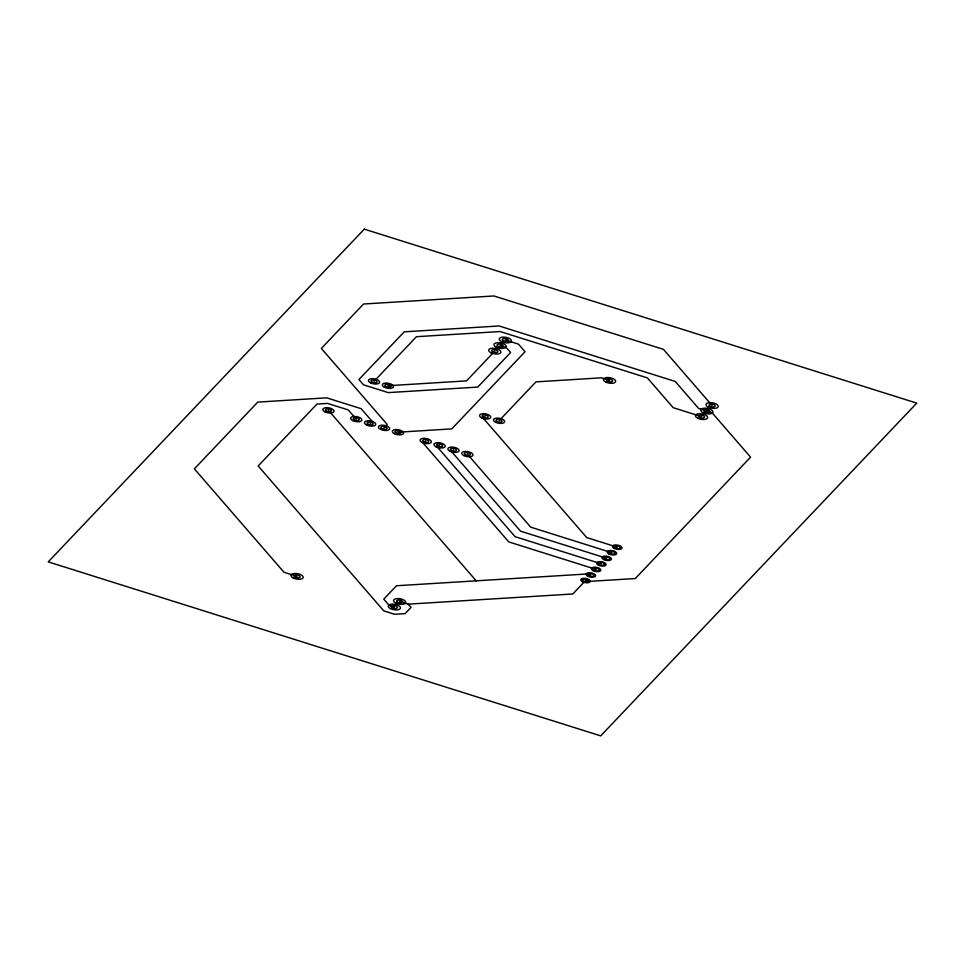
<?xml version="1.0" encoding="UTF-8"?>
<svg xmlns="http://www.w3.org/2000/svg" width="965" height="965" viewBox="0 0 965 965"><rect width="100%" height="100%" fill="white"/><g stroke="black" fill="none" stroke-linecap="round" stroke-linejoin="round"><path stroke-width="1.45" d="M374.022 381.356L416.434 336.701L500.123 331.538L647.382 377.906L673.172 407.676L701.543 416.615M370.126 423.478L372.128 421.367L361.127 408.678L326.725 397.845L257.752 402.103L194.363 468.857L283.975 572.245L297.099 576.382M384.022 427.857L387.23 424.467L321.345 348.449L363.552 304.011L493.935 295.966L663.438 349.354L712.098 405.493M494.792 351.127L466.529 380.873L387.918 385.735M425.698 440.981L423.394 443.405L508.772 541.908L596.117 569.422M439.594 445.36L437.676 447.374L515.081 536.673L601.4 563.862M453.49 449.726L451.644 451.668L520.557 531.172L606.671 558.301M485.166 416.373L483.332 418.303L586.708 537.565L617.238 547.179M499.062 420.74L535.985 381.875L601.352 377.834L609.566 380.415M397.906 432.224L451.765 428.894L525.057 351.73L518.482 344.143L505.346 340.006M399.643 601.448L408.207 604.15L572.788 593.982L585.55 580.544L591.231 581.268L635.284 578.542L750.577 457.145L712.037 412.694L698.636 408.472L675.198 381.428L499.11 325.965L404.251 331.827L358.944 379.522L363.54 384.83L388.256 392.61L477.772 387.086L510.606 352.514L506.287 347.533L500.063 345.567M611.955 552.74L530.678 527.143L467.374 454.105M590.833 574.983L587.552 573.946L396.482 585.755L383.756 599.156L389.148 605.369L394.359 607.009M356.23 419.1L348.293 409.944L327.569 403.418L316.942 404.07L258.174 465.95L383.768 610.857L394.637 614.271L405.131 613.631L411.042 607.419L408.207 604.15M328.438 410.342L476.203 580.821M364.288 229.127L48.25 561.871L600.712 735.873L916.75 403.129L364.288 229.127M465.48 454.925A3.088 1.375 10.1 0 0 470.401 454.744A3.088 1.375 10.1 0 0 466.264 452.657A3.088 1.375 10.1 0 0 465.48 454.925M463.863 455.613A5.718 2.533 10.1 0 0 472.959 455.287A5.718 2.533 10.1 0 0 465.311 451.427A5.718 2.533 10.1 0 0 463.863 455.613M372.116 382.176A3.088 1.375 10.1 0 0 377.038 381.995A3.088 1.375 10.1 0 0 372.9 379.908A3.088 1.375 10.1 0 0 372.116 382.176M501.523 341.646A6.224 2.762 10.1 0 0 511.426 341.284A6.224 2.762 10.1 0 0 503.103 337.087A6.224 2.762 10.1 0 0 501.523 341.646M496.239 347.207A6.224 2.762 10.1 0 0 506.155 346.845A6.224 2.762 10.1 0 0 497.819 342.647A6.224 2.762 10.1 0 0 496.239 347.207M708.274 407.133A6.224 2.762 10.1 0 0 718.177 406.772A6.224 2.762 10.1 0 0 709.854 402.574A6.224 2.762 10.1 0 0 708.274 407.133M583.608 581.376A3.16 1.399 10.1 0 0 588.638 581.195A3.16 1.399 10.1 0 0 584.404 579.06A3.16 1.399 10.1 0 0 583.608 581.376M293.264 578.011A6.224 2.762 10.1 0 0 303.179 577.661A6.224 2.762 10.1 0 0 294.856 573.451A6.224 2.762 10.1 0 0 293.264 578.011M503.428 340.826A3.112 1.375 10.1 0 0 508.386 340.645A3.112 1.375 10.1 0 0 504.225 338.546A3.112 1.375 10.1 0 0 503.428 340.826M295.181 577.203A3.112 1.375 10.1 0 0 300.139 577.022A3.112 1.375 10.1 0 0 295.978 574.923A3.112 1.375 10.1 0 0 295.181 577.203M710.18 406.313A3.112 1.375 10.1 0 0 715.137 406.132A3.112 1.375 10.1 0 0 710.976 404.033A3.112 1.375 10.1 0 0 710.18 406.313M614.271 548.446A4.813 2.135 10.1 0 0 621.942 548.168A4.813 2.135 10.1 0 0 615.501 544.923A4.813 2.135 10.1 0 0 614.271 548.446M615.296 548.011A3.16 1.399 10.1 0 0 620.326 547.831A3.16 1.399 10.1 0 0 616.092 545.695A3.16 1.399 10.1 0 0 615.296 548.011M608.999 554.006A4.813 2.135 10.1 0 0 616.659 553.729A4.813 2.135 10.1 0 0 610.218 550.484A4.813 2.135 10.1 0 0 608.999 554.006M610.013 553.572A3.16 1.399 10.1 0 0 615.043 553.391A3.16 1.399 10.1 0 0 610.821 551.256A3.16 1.399 10.1 0 0 610.013 553.572M603.716 559.567A4.813 2.135 10.1 0 0 611.376 559.29A4.813 2.135 10.1 0 0 604.934 556.045A4.813 2.135 10.1 0 0 603.716 559.567M604.729 559.133A3.16 1.399 10.1 0 0 609.759 558.952A3.16 1.399 10.1 0 0 605.538 556.817A3.16 1.399 10.1 0 0 604.729 559.133M598.433 565.128A4.813 2.135 10.1 0 0 606.092 564.851A4.813 2.135 10.1 0 0 599.651 561.606A4.813 2.135 10.1 0 0 598.433 565.128M599.446 564.694A3.16 1.399 10.1 0 0 604.476 564.513A3.16 1.399 10.1 0 0 600.254 562.378A3.16 1.399 10.1 0 0 599.446 564.694M593.149 570.689A4.813 2.135 10.1 0 0 600.821 570.412A4.813 2.135 10.1 0 0 594.368 567.167A4.813 2.135 10.1 0 0 593.149 570.689M594.175 570.255A3.16 1.399 10.1 0 0 599.205 570.074A3.16 1.399 10.1 0 0 594.971 567.939A3.16 1.399 10.1 0 0 594.175 570.255M587.866 576.25A4.813 2.135 10.1 0 0 595.538 575.972A4.813 2.135 10.1 0 0 589.096 572.728A4.813 2.135 10.1 0 0 587.866 576.25M588.891 575.816A3.16 1.399 10.1 0 0 593.921 575.635A3.16 1.399 10.1 0 0 589.687 573.5A3.16 1.399 10.1 0 0 588.891 575.816M582.583 581.811A4.813 2.135 10.1 0 0 590.254 581.533A4.813 2.135 10.1 0 0 583.813 578.276A4.813 2.135 10.1 0 0 582.583 581.811M490.956 352.768A6.224 2.762 10.1 0 0 500.871 352.406A6.224 2.762 10.1 0 0 492.536 348.208A6.224 2.762 10.1 0 0 490.956 352.768M492.874 351.948A3.112 1.375 10.1 0 0 497.831 351.767A3.112 1.375 10.1 0 0 493.658 349.668A3.112 1.375 10.1 0 0 492.874 351.948M498.157 346.387A3.112 1.375 10.1 0 0 503.115 346.206A3.112 1.375 10.1 0 0 498.941 344.107A3.112 1.375 10.1 0 0 498.157 346.387M390.523 608.65A6.224 2.762 10.1 0 0 400.439 608.288A6.224 2.762 10.1 0 0 392.104 604.09A6.224 2.762 10.1 0 0 390.523 608.65M392.441 607.829A3.112 1.375 10.1 0 0 397.399 607.648A3.112 1.375 10.1 0 0 393.225 605.55A3.112 1.375 10.1 0 0 392.441 607.829M395.807 603.089A6.224 2.762 10.1 0 0 405.722 602.727A6.224 2.762 10.1 0 0 397.387 598.529A6.224 2.762 10.1 0 0 395.807 603.089M397.725 602.269A3.112 1.375 10.1 0 0 402.682 602.088A3.112 1.375 10.1 0 0 398.509 599.989A3.112 1.375 10.1 0 0 397.725 602.269M605.731 382.056A6.224 2.762 10.1 0 0 615.646 381.694A6.224 2.762 10.1 0 0 607.311 377.496A6.224 2.762 10.1 0 0 605.731 382.056M607.648 381.235A3.112 1.375 10.1 0 0 612.606 381.054A3.112 1.375 10.1 0 0 608.445 378.956A3.112 1.375 10.1 0 0 607.648 381.235M697.707 418.255A6.224 2.762 10.1 0 0 707.622 417.893A6.224 2.762 10.1 0 0 699.287 413.695A6.224 2.762 10.1 0 0 697.707 418.255M699.625 417.435A3.112 1.375 10.1 0 0 704.583 417.254A3.112 1.375 10.1 0 0 700.409 415.155A3.112 1.375 10.1 0 0 699.625 417.435M702.99 412.694A6.224 2.762 10.1 0 0 712.906 412.332A6.224 2.762 10.1 0 0 704.571 408.135A6.224 2.762 10.1 0 0 702.99 412.694M704.908 411.874A3.112 1.375 10.1 0 0 709.854 411.693A3.112 1.375 10.1 0 0 705.692 409.594A3.112 1.375 10.1 0 0 704.908 411.874M449.967 451.234A5.718 2.533 10.1 0 0 459.075 450.908A5.718 2.533 10.1 0 0 451.415 447.048A5.718 2.533 10.1 0 0 449.967 451.234M451.584 450.546A3.088 1.375 10.1 0 0 456.505 450.366A3.088 1.375 10.1 0 0 452.368 448.279A3.088 1.375 10.1 0 0 451.584 450.546M436.071 446.855A5.718 2.533 10.1 0 0 445.179 446.53A5.718 2.533 10.1 0 0 437.519 442.67A5.718 2.533 10.1 0 0 436.071 446.855M437.688 446.168A3.088 1.375 10.1 0 0 442.609 445.987A3.088 1.375 10.1 0 0 438.472 443.9A3.088 1.375 10.1 0 0 437.688 446.168M422.175 442.489A5.718 2.533 10.1 0 0 431.283 442.151A5.718 2.533 10.1 0 0 423.635 438.291A5.718 2.533 10.1 0 0 422.175 442.489M423.792 441.789A3.088 1.375 10.1 0 0 428.713 441.62A3.088 1.375 10.1 0 0 424.576 439.533A3.088 1.375 10.1 0 0 423.792 441.789M394.395 433.731A5.718 2.533 10.1 0 0 403.491 433.406A5.718 2.533 10.1 0 0 395.843 429.546A5.718 2.533 10.1 0 0 394.395 433.731M396.012 433.044A3.088 1.375 10.1 0 0 400.933 432.863A3.088 1.375 10.1 0 0 396.796 430.776A3.088 1.375 10.1 0 0 396.012 433.044M380.5 429.353A5.718 2.533 10.1 0 0 389.607 429.027A5.718 2.533 10.1 0 0 381.947 425.167A5.718 2.533 10.1 0 0 380.5 429.353M382.116 428.665A3.088 1.375 10.1 0 0 387.037 428.484A3.088 1.375 10.1 0 0 382.9 426.397A3.088 1.375 10.1 0 0 382.116 428.665M366.604 424.986A5.718 2.533 10.1 0 0 375.711 424.648A5.718 2.533 10.1 0 0 368.051 420.788A5.718 2.533 10.1 0 0 366.604 424.986M368.22 424.286A3.088 1.375 10.1 0 0 373.141 424.105A3.088 1.375 10.1 0 0 369.004 422.031A3.088 1.375 10.1 0 0 368.22 424.286M352.707 420.607A5.718 2.533 10.1 0 0 361.815 420.27A5.718 2.533 10.1 0 0 354.167 416.422A5.718 2.533 10.1 0 0 352.707 420.607M354.324 419.908A3.088 1.375 10.1 0 0 359.245 419.739A3.088 1.375 10.1 0 0 355.108 417.652A3.088 1.375 10.1 0 0 354.324 419.908M324.928 411.85A5.718 2.533 10.1 0 0 334.023 411.524A5.718 2.533 10.1 0 0 326.375 407.664A5.718 2.533 10.1 0 0 324.928 411.85M326.544 411.162A3.088 1.375 10.1 0 0 331.465 410.981A3.088 1.375 10.1 0 0 327.328 408.895A3.088 1.375 10.1 0 0 326.544 411.162M481.656 417.869A5.718 2.533 10.1 0 0 490.763 417.543A5.718 2.533 10.1 0 0 483.103 413.683A5.718 2.533 10.1 0 0 481.656 417.869M483.272 417.182A3.088 1.375 10.1 0 0 488.194 417.001A3.088 1.375 10.1 0 0 484.056 414.914A3.088 1.375 10.1 0 0 483.272 417.182M495.552 422.248A5.718 2.533 10.1 0 0 504.647 421.922A5.718 2.533 10.1 0 0 496.999 418.062A5.718 2.533 10.1 0 0 495.552 422.248M497.168 421.56A3.088 1.375 10.1 0 0 502.09 421.379A3.088 1.375 10.1 0 0 497.952 419.293A3.088 1.375 10.1 0 0 497.168 421.56M370.5 382.864A5.718 2.533 10.1 0 0 379.607 382.538A5.718 2.533 10.1 0 0 371.959 378.678A5.718 2.533 10.1 0 0 370.5 382.864M384.396 387.242A5.718 2.533 10.1 0 0 393.503 386.917A5.718 2.533 10.1 0 0 385.855 383.057A5.718 2.533 10.1 0 0 384.396 387.242M386.012 386.555A3.088 1.375 10.1 0 0 390.934 386.374A3.088 1.375 10.1 0 0 386.796 384.287A3.088 1.375 10.1 0 0 386.012 386.555"/></g></svg>
